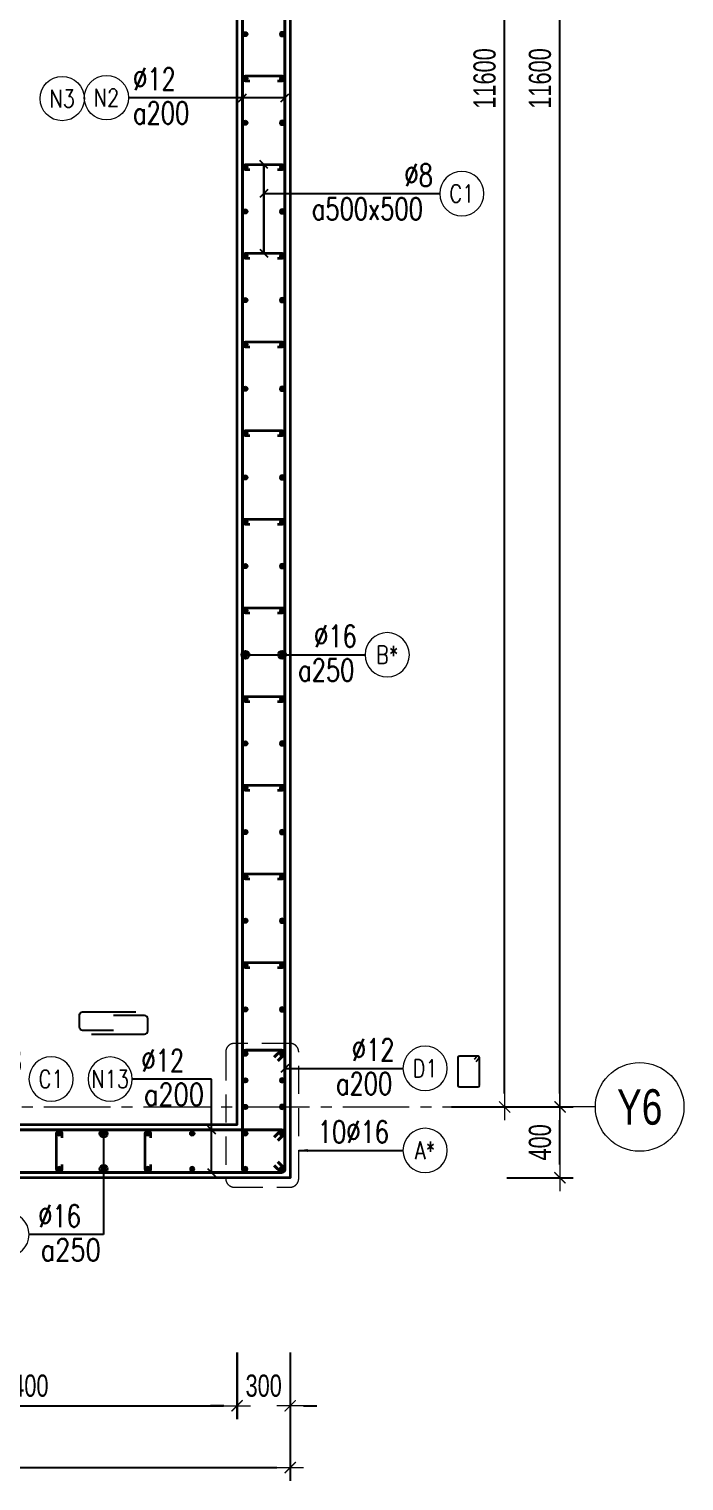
# Model space of a CAD drawing. Header units: millimetres. Extents: x 931337 to 1117500, y 19732 to 157199.
# Drawn here: x 1002599 to 1006296, y 102930 to 111118 of the extents above; entities that cross this region are included whole.
import ezdxf
from ezdxf.enums import TextEntityAlignment as Align

# ---------------------------------------------------------------- set-up
doc = ezdxf.new("R2010")
doc.units = ezdxf.units.MM
doc.header["$MEASUREMENT"] = 0
doc.linetypes.add('HIDDEN2', pattern=[4.7625, 3.175, -1.5875])
doc.linetypes.add('OF_Grid_1$0$CENTER2', pattern=[1.125, 0.75, -0.125, 0.125, -0.125])
doc.layers.get('0').update_dxf_attribs({"lineweight": 20})
doc.layers.get('Defpoints').update_dxf_attribs({"color": 151, "lineweight": 9})
for name, color, linetype, lineweight in [('KC-LEADER', 153, 'Continuous', 18), ('KC-THEP', 6, 'Continuous', 40), ('NDC_S_DIM', 1, 'Continuous', 15), ('NDC_S_HIDDEN', 8, 'HIDDEN2', 13), ('NDC_S_LEADER', 1, 'Continuous', 15), ('NDC_S_REBAR', 4, 'Continuous', 35), ('NDC_S_STIRRUP', 4, 'Continuous', 40), ('NDC_S_VN TEXT', 7, 'Continuous', 20), ('NDC_S_WALL', 6, 'Continuous', 35), ('OF_Grid_1$0$NDC_S_AXIS', 5, 'OF_Grid_1$0$CENTER2', 13), ('OF_Grid_1$0$NDC_S_SYMBOL', 1, 'Continuous', 15), ('OF_Grid_1$0$NDC_S_TEXT SYMBOL', 7, 'Continuous', 20)]:
    doc.layers.add(name, color=color, linetype=linetype, lineweight=lineweight)
doc.layers.add('Leader', color=6, linetype='Continuous')
doc.layers.add('Ligature', color=1, linetype='Continuous')
doc.styles.add('NDC_ARIAL', font='arial.ttf', dxfattribs={"width": 0.85})
doc.styles.add('NDC_DIM', font='', dxfattribs={"width": 0.75})
doc.styles.add('NDC_EN TXT', font='romans.shx', dxfattribs={"width": 0.8})
doc.styles.add('OF_Grid_1$0$NDC_ANNO', font='', dxfattribs={"width": 0.8})
doc.styles.get('NDC_DIM').set_extended_font_data('Dotum')
doc.styles.get('OF_Grid_1$0$NDC_ANNO').set_extended_font_data('Dotum')
doc.dimstyles.new('NDC_1-50', dxfattribs={"dimscale": 50, "dimtxt": 2.5, "dimasz": 1, "dimexe": 1.5, "dimexo": 0, "dimgap": 0.8, "dimtad": 1, "dimdec": 0, "dimdsep": 46, "dimtxsty": 'NDC_ARIAL', "dimblk": 'DIMMARK', "dimcen": 49999.938995, "dimdle": 1.5, "dimclrd": 1, "dimclre": 1, "dimclrt": 3, "dimadec": 0, "dimazin": 0, "dimtfac": 1, "dimtdec": 0, "dimtix": 1, "dimtmove": 2, "dimatfit": 3, "dimfxl": 1, "dimarcsym": 0})
doc.dimstyles.new('NDC_dim_30', dxfattribs={"dimscale": 30, "dimtxt": 2.5, "dimasz": 1.5, "dimexe": 1.5, "dimexo": 2.5, "dimgap": 1, "dimtad": 1, "dimdec": 0, "dimzin": 0, "dimdsep": 46, "dimtxsty": 'NDC_DIM', "dimblk": 'DIMMARK', "dimcen": 0.09, "dimdle": 1.2, "dimclrd": 1, "dimclre": 1, "dimclrt": 3, "dimadec": 0, "dimazin": 0, "dimtfac": 1, "dimtdec": 0, "dimtix": 1, "dimtofl": 0, "dimtmove": 0, "dimatfit": 3, "dimfxl": 6, "dimfxlon": 1, "dimtolj": 1, "dimtzin": 0, "dimarcsym": 0})
doc.dimstyles.new('NDC_dim_50', dxfattribs={"dimscale": 50, "dimtxt": 2.5, "dimasz": 1.5, "dimexe": 1.5, "dimexo": 2.5, "dimgap": 1, "dimtad": 1, "dimdec": 0, "dimzin": 0, "dimdsep": 46, "dimtxsty": 'NDC_DIM', "dimblk": 'DIMMARK', "dimcen": 0.09, "dimdle": 1.2, "dimclrd": 1, "dimclre": 1, "dimclrt": 3, "dimadec": 0, "dimazin": 0, "dimtfac": 1, "dimtdec": 0, "dimtix": 1, "dimtofl": 0, "dimtmove": 0, "dimatfit": 3, "dimfxl": 6, "dimfxlon": 1, "dimtolj": 1, "dimtzin": 0, "dimarcsym": 0})

# ---------------------------------------------------------------- blocks, each defined once
blk = doc.blocks.new('THEP')
at = {"layer": 'KC-LEADER', "color": 6}
blk.add_circle((0, 0), 14, dxfattribs=at)
at = {"layer": 'KC-THEP'}
for p, q in [((-14, 0), (14, 0)), ((9.9, 9.9), (-9.9, -9.9)), ((-9.9, 9.9), (9.9, -9.9)), ((0, 14), (0, -14))]:
    blk.add_line(p, q, dxfattribs=at)
blk = doc.blocks.new('DIMMARK')
at = {"layer": 'NDC_S_DIM', "color": 1}
blk.add_line((-1.5, 0), (1, 0), dxfattribs=at)
at = {"layer": 'NDC_S_DIM', "color": 2, "const_width": 0.1}
blk.add_lwpolyline([(-0.42, -0.42), (0.42, 0.42)], dxfattribs=at)
blk = doc.blocks.new('*U13')
blk.add_circle((-2.5, 0), 2.5)
at = {"layer": 'NDC_S_VN TEXT', "color": 3, "style": 'NDC_EN TXT', "width": 0.75}
blk.add_attdef('DK1', (0.5, 0.85), '', height=2.5, dxfattribs=at)
at = {"layer": 'NDC_S_VN TEXT', "color": 7, "style": 'NDC_EN TXT', "width": 0.8}
blk.add_attdef('SH2', text='', height=2, dxfattribs=at).set_placement((-2.5, 0), align=Align.MIDDLE)
blk = doc.blocks.new('*U10')
blk.add_circle((2.5, 0), 2.5)
at = {"layer": 'NDC_S_VN TEXT', "color": 3, "style": 'NDC_EN TXT'}
for tag, width, p in [('DK2', 0.75, (-0.85, 0.85)), ('KC2', 0.8, (-0.85, -2.97))]:
    blk.add_attdef(tag, text='', height=2.5, dxfattribs=dict(at, width=width)).set_placement(p, align=Align.RIGHT)
at = {"layer": 'NDC_S_VN TEXT', "color": 7, "style": 'NDC_EN TXT', "width": 0.8}
blk.add_attdef('SH3', text='', height=2, dxfattribs=at).set_placement((2.5, 0), align=Align.MIDDLE)
blk = doc.blocks.new('*U12')
blk.add_circle((-2.5, 0), 2.5)
at = {"layer": 'NDC_S_VN TEXT', "color": 3, "style": 'NDC_EN TXT', "width": 0.75}
for tag, p in [('DK1', (0.5, 0.85)), ('KC1', (0.5, -2.97))]:
    blk.add_attdef(tag, p, '', height=2.5, dxfattribs=at)
at = {"layer": 'NDC_S_VN TEXT', "color": 7, "style": 'NDC_EN TXT', "width": 0.8}
blk.add_attdef('SH2', text='', height=2, dxfattribs=at).set_placement((-2.5, 0), align=Align.MIDDLE)
blk = doc.blocks.new('A$C72321851')
at = {"layer": 'Ligature'}
for points in [[(-60.9, -129.3), (-60.9, 170.9, -0.414214), (-43.3, 188.5), (25.8, 188.5, -0.414214), (43.4, 170.9), (43.4, -4.3)], [(-39.7, -4.3), (-39.7, -179.5, 0.414214), (-22.1, -197.1), (47, -197.1, 0.414214), (64.6, -179.5), (64.6, 120.7)]]:
    blk.add_lwpolyline(points, format="xyb", dxfattribs=at)
blk = doc.blocks.new('*U11')
blk.add_circle((-2.5, 0), 2.5)
at = {"layer": 'NDC_S_VN TEXT', "color": 3, "style": 'NDC_EN TXT', "width": 0.75}
for tag, p in [('DK1', (0.5, 0.85)), ('KC1', (0.5, -2.97))]:
    blk.add_attdef(tag, p, '', height=2.5, dxfattribs=at)
at = {"layer": 'NDC_S_VN TEXT', "color": 7, "style": 'NDC_EN TXT', "width": 0.8}
blk.add_attdef('SH2', text='', height=2, dxfattribs=at).set_placement((-2.5, 0), align=Align.MIDDLE)
blk = doc.blocks.new('*U88')
at = {"layer": 'OF_Grid_1$0$NDC_S_SYMBOL'}
blk.add_line((-5, 0), (-9, 0), dxfattribs=at)
blk.add_circle((0, 0), 5, dxfattribs=at)
at = {"layer": 'OF_Grid_1$0$NDC_S_TEXT SYMBOL', "color": 7, "style": 'OF_Grid_1$0$NDC_ANNO', "width": 0.8}
blk.add_attdef('GRID', text='', height=4, rotation=90, dxfattribs=at).set_placement((0, 0), align=Align.MIDDLE)
blk = doc.blocks.new('*D246')
at = {"layer": 'Defpoints', "color": 0, "transparency": 16777216}
for p in [(1004072.4, 116639.1), (1005283.2, 116639.1), (1004072.4, 105039.1)]:
    blk.add_point(p, dxfattribs=at)
at = {"layer": 'NDC_S_DIM', "color": 1, "lineweight": -2, "transparency": 16777216}
for p, q in [((1004983.2, 116639.1), (1005358.2, 116639.1)), ((1005283.2, 105114.1), (1005283.2, 116564.1)), ((1004983.2, 105039.1), (1005358.2, 105039.1))]:
    blk.add_line(p, q, dxfattribs=at)
at = {"layer": 'NDC_S_DIM', "color": 1, "lineweight": -2, "transparency": 16777216, "xscale": 75, "yscale": 75, "zscale": 75}
for p, rotation in [((1005283.2, 116639.1), 90), ((1005283.2, 105039.1), 270)]:
    blk.add_blockref('DIMMARK', p, dxfattribs=dict(at, rotation=rotation))
at = {"layer": 'NDC_S_DIM', "color": 3, "transparency": 16777216, "insert": (1005170.6, 110839.1), "char_height": 125, "attachment_point": 5, "rotation": 90, "style": 'NDC_DIM'}
blk.add_mtext('\\A1;11600', dxfattribs=at)
blk = doc.blocks.new('*D247')
at = {"layer": 'Defpoints', "color": 0, "ltscale": 200, "transparency": 16777216}
for p in [(1004072.4, 105039.3), (1005595.8, 105039.3), (1004072.4, 104639.1)]:
    blk.add_point(p, dxfattribs=at)
at = {"layer": 'NDC_S_DIM', "color": 1, "lineweight": -2, "ltscale": 200, "transparency": 16777216}
for p, q in [((1005295.8, 105039.3), (1005670.8, 105039.3)), ((1005595.8, 104714.1), (1005595.8, 104964.3)), ((1005295.8, 104639.1), (1005670.8, 104639.1))]:
    blk.add_line(p, q, dxfattribs=at)
at = {"layer": 'NDC_S_DIM', "color": 1, "lineweight": -2, "ltscale": 200, "transparency": 16777216, "xscale": 75, "yscale": 75, "zscale": 75}
for p, rotation in [((1005595.8, 105039.3), 90), ((1005595.8, 104639.1), 270)]:
    blk.add_blockref('DIMMARK', p, dxfattribs=dict(at, rotation=rotation))
at = {"layer": 'NDC_S_DIM', "color": 3, "ltscale": 200, "transparency": 16777216, "insert": (1005483.2, 104839.2), "char_height": 125, "attachment_point": 5, "rotation": 90, "style": 'NDC_DIM'}
blk.add_mtext('\\A1;400', dxfattribs=at)
blk = doc.blocks.new('*D248')
at = {"layer": 'Defpoints', "color": 0, "ltscale": 200, "transparency": 16777216}
for p in [(1004072.4, 116639.1), (1005595.8, 116639.1), (1004072.4, 105039.3)]:
    blk.add_point(p, dxfattribs=at)
at = {"layer": 'NDC_S_DIM', "color": 1, "lineweight": -2, "ltscale": 200, "transparency": 16777216}
for p, q in [((1005295.8, 116639.1), (1005670.8, 116639.1)), ((1005595.8, 105114.3), (1005595.8, 116564.1)), ((1005295.8, 105039.3), (1005670.8, 105039.3))]:
    blk.add_line(p, q, dxfattribs=at)
at = {"layer": 'NDC_S_DIM', "color": 1, "lineweight": -2, "ltscale": 200, "transparency": 16777216, "xscale": 75, "yscale": 75, "zscale": 75}
for p, rotation in [((1005595.8, 116639.1), 90), ((1005595.8, 105039.3), 270)]:
    blk.add_blockref('DIMMARK', p, dxfattribs=dict(at, rotation=rotation))
at = {"layer": 'NDC_S_DIM', "color": 3, "ltscale": 200, "transparency": 16777216, "insert": (1005483.2, 110839.2), "char_height": 125, "attachment_point": 5, "rotation": 90, "style": 'NDC_DIM'}
blk.add_mtext('\\A1;11600', dxfattribs=at)
blk = doc.blocks.new('*D260')
at = {"layer": 'Defpoints', "color": 0, "ltscale": 200, "transparency": 16777216}
for p in [(1001372.6, 105139.1), (1003772.4, 104939.1), (1003772.4, 103353.8)]:
    blk.add_point(p, dxfattribs=at)
at = {"layer": 'NDC_S_DIM', "color": 1, "lineweight": -2, "ltscale": 200, "transparency": 16777216}
for p, q in [((1001372.6, 103653.8), (1001372.6, 103278.8)), ((1003772.4, 103653.8), (1003772.4, 103278.8)), ((1001447.6, 103353.8), (1003697.4, 103353.8))]:
    blk.add_line(p, q, dxfattribs=at)
at = {"layer": 'NDC_S_DIM', "color": 1, "lineweight": -2, "ltscale": 200, "transparency": 16777216, "xscale": 75, "yscale": 75, "zscale": 75, "rotation": 180}
blk.add_blockref('DIMMARK', (1001372.6, 103353.8), dxfattribs=at)
at = {"layer": 'NDC_S_DIM', "color": 1, "lineweight": -2, "ltscale": 200, "transparency": 16777216, "xscale": 75, "yscale": 75, "zscale": 75}
blk.add_blockref('DIMMARK', (1003772.4, 103353.8), dxfattribs=at)
at = {"layer": 'NDC_S_DIM', "color": 3, "ltscale": 200, "transparency": 16777216, "insert": (1002572.5, 103466.4), "char_height": 125, "attachment_point": 5, "style": 'NDC_DIM'}
blk.add_mtext('\\A1;2400', dxfattribs=at)
blk = doc.blocks.new('*D261')
at = {"layer": 'Defpoints', "color": 0, "ltscale": 200, "transparency": 16777216}
for p in [(1003773.4, 104939.1), (1004073.4, 104961.8), (1004073.4, 103353.8)]:
    blk.add_point(p, dxfattribs=at)
at = {"layer": 'NDC_S_DIM', "color": 1, "lineweight": -2, "ltscale": 200, "transparency": 16777216}
for p, q in [((1003773.4, 103653.8), (1003773.4, 103278.8)), ((1004073.4, 103653.8), (1004073.4, 103278.8)), ((1003698.4, 103353.8), (1003623.4, 103353.8)), ((1004148.4, 103353.8), (1004223.4, 103353.8))]:
    blk.add_line(p, q, dxfattribs=at)
at = {"layer": 'NDC_S_DIM', "color": 1, "lineweight": -2, "ltscale": 200, "transparency": 16777216, "xscale": 75, "yscale": 75, "zscale": 75}
blk.add_blockref('DIMMARK', (1003773.4, 103353.8), dxfattribs=at)
at = {"layer": 'NDC_S_DIM', "color": 1, "lineweight": -2, "ltscale": 200, "transparency": 16777216, "xscale": 75, "yscale": 75, "zscale": 75, "rotation": 180}
blk.add_blockref('DIMMARK', (1004073.4, 103353.8), dxfattribs=at)
at = {"layer": 'NDC_S_DIM', "color": 3, "ltscale": 200, "transparency": 16777216, "insert": (1003923.4, 103466.4), "char_height": 125, "attachment_point": 5, "style": 'NDC_DIM'}
blk.add_mtext('\\A1;300', dxfattribs=at)
blk = doc.blocks.new('*D262')
at = {"layer": 'Defpoints', "color": 0, "ltscale": 200, "transparency": 16777216}
for p in [(1004073.4, 104639.1), (998773.4, 103817.5), (1004073.4, 103004.7)]:
    blk.add_point(p, dxfattribs=at)
at = {"layer": 'NDC_S_DIM', "color": 1, "lineweight": -2, "ltscale": 200, "transparency": 16777216}
for p, q in [((998773.4, 103304.7), (998773.4, 102929.7)), ((1004073.4, 103304.7), (1004073.4, 102929.7)), ((998848.4, 103004.7), (1003998.4, 103004.7))]:
    blk.add_line(p, q, dxfattribs=at)
at = {"layer": 'NDC_S_DIM', "color": 1, "lineweight": -2, "ltscale": 200, "transparency": 16777216, "xscale": 75, "yscale": 75, "zscale": 75, "rotation": 180}
blk.add_blockref('DIMMARK', (998773.4, 103004.7), dxfattribs=at)
at = {"layer": 'NDC_S_DIM', "color": 1, "lineweight": -2, "ltscale": 200, "transparency": 16777216, "xscale": 75, "yscale": 75, "zscale": 75}
blk.add_blockref('DIMMARK', (1004073.4, 103004.7), dxfattribs=at)
at = {"layer": 'NDC_S_DIM', "color": 3, "ltscale": 200, "transparency": 16777216, "insert": (1001423.4, 103117.3), "char_height": 125, "attachment_point": 5, "style": 'NDC_DIM'}
blk.add_mtext('\\A1;5300', dxfattribs=at)

msp = doc.modelspace()

# ---------------------------------------------------------------- linework, layer by layer
msp.add_circle((1002786.113, 110725.563), 125)
at = {"layer": 'Ligature'}
msp.add_lwpolyline([(1005122.305, 105295.544), (1005138.271, 105311.51, 0.66817864), (1005132.497, 105325.449), (1005027.868, 105325.449, 0.41421356), (1005019.703, 105317.284), (1005019.704, 105160.176, 0.41421356), (1005027.868, 105152.011), (1005132.497, 105152.011, 0.41421356), (1005140.662, 105160.176), (1005140.662, 105317.284, 0.66817864), (1005126.724, 105323.057), (1005110.758, 105307.091)], format="xyb", dxfattribs=at)
at = {"layer": 'NDC_S_HIDDEN', "ltscale": 50}
msp.add_lwpolyline([(1004071.252, 105397.624), (1003758.993, 105397.624, 0.41421356), (1003708.993, 105347.624), (1003708.993, 104636.074, 0.41421356), (1003758.993, 104586.074), (1004071.252, 104586.074, 0.41421356), (1004121.252, 104636.074), (1004121.252, 105347.624, 0.41421356)], format="xyb", close=True, dxfattribs=at)
at = {"layer": 'NDC_S_REBAR'}
for points in [[(1003844.931, 110824.057), (1003819.931, 110824.057, -1), (1003819.931, 110854.057), (1004026.956, 110854.057, -1), (1004026.956, 110824.057), (1004001.956, 110824.057)], [(1003844.931, 110324.057), (1003819.931, 110324.057, -1), (1003819.931, 110354.057), (1004026.956, 110354.057, -1), (1004026.956, 110324.057), (1004001.956, 110324.057)], [(1003844.931, 109824.057), (1003819.931, 109824.057, -1), (1003819.931, 109854.057), (1004026.956, 109854.057, -1), (1004026.956, 109824.057), (1004001.956, 109824.057)], [(1003844.931, 109324.057), (1003819.931, 109324.057, -1), (1003819.931, 109354.057), (1004026.956, 109354.057, -1), (1004026.956, 109324.057), (1004001.956, 109324.057)], [(1003844.931, 108824.057), (1003819.931, 108824.057, -1), (1003819.931, 108854.057), (1004026.956, 108854.057, -1), (1004026.956, 108824.057), (1004001.956, 108824.057)], [(1003844.931, 108324.057), (1003819.931, 108324.057, -1), (1003819.931, 108354.057), (1004026.956, 108354.057, -1), (1004026.956, 108324.057), (1004001.956, 108324.057)], [(1003844.931, 107824.057), (1003819.931, 107824.057, -1), (1003819.931, 107854.057), (1004026.956, 107854.057, -1), (1004026.956, 107824.057), (1004001.956, 107824.057)], [(1003844.931, 107324.057), (1003819.931, 107324.057, -1), (1003819.931, 107354.057), (1004026.956, 107354.057, -1), (1004026.956, 107324.057), (1004001.956, 107324.057)], [(1003844.931, 106824.057), (1003819.931, 106824.057, -1), (1003819.931, 106854.057), (1004026.956, 106854.057, -1), (1004026.956, 106824.057), (1004001.956, 106824.057)], [(1003844.931, 106324.057), (1003819.931, 106324.057, -1), (1003819.931, 106354.057), (1004026.956, 106354.057, -1), (1004026.956, 106324.057), (1004001.956, 106324.057)], [(1003844.931, 105824.057), (1003819.931, 105824.057, -1), (1003819.931, 105854.057), (1004026.956, 105854.057, -1), (1004026.956, 105824.057), (1004001.956, 105824.057)], [(1002784.931, 104714.057), (1002784.931, 104689.057, -1), (1002754.931, 104689.057), (1002754.931, 104889.057, -1), (1002784.931, 104889.057), (1002784.931, 104864.057)], [(1003284.931, 104714.057), (1003284.931, 104689.057, -1), (1003254.931, 104689.057), (1003254.931, 104889.057, -1), (1003284.931, 104889.057), (1003284.931, 104864.057)]]:
    msp.add_lwpolyline(points, format="xyb", dxfattribs=at)
at = {"layer": 'NDC_S_STIRRUP'}
for points in [[(1004003.443, 104729.057), (1004043.443, 104689.057, -0.41421356), (1004023.443, 104669.057), (1003823.443, 104669.057, -0.41421356), (1003803.443, 104689.057), (1003803.443, 116989.057, -0.41421356), (1003823.443, 117009.057), (1004023.443, 117009.057, -0.41421356), (1004043.443, 116989.057), (1004043.443, 104689.057, -0.41421356), (1004023.443, 104669.057), (1003983.443, 104709.057)], [(1004003.443, 105299.057), (1004043.443, 105339.057, 0.41421356), (1004023.443, 105359.057), (1003823.443, 105359.057, 0.41421356), (1003803.443, 105339.057), (1003803.443, 104689.057, 0.41421356), (1003823.443, 104669.057), (1004023.443, 104669.057, 0.41421356), (1004043.443, 104689.057), (1004043.443, 105339.057, 0.41421356), (1004023.443, 105359.057), (1003983.443, 105319.057)], [(1003983.443, 104869.057), (1004023.443, 104909.057, -0.41421356), (1004043.443, 104889.057), (1004043.443, 104689.057, -0.41421356), (1004023.443, 104669.057), (1000923.443, 104669.057, -0.41421356), (1000903.443, 104689.057), (1000903.443, 104889.057, -0.41435759), (1000923.443, 104909.057), (1004023.443, 104909.057, -0.41421356), (1004043.443, 104889.057), (1004003.443, 104849.057)]]:
    msp.add_lwpolyline(points, format="xyb", dxfattribs=at)
at = {"layer": 'NDC_S_WALL'}
msp.add_lwpolyline([(1001373.443, 117039.057), (1002023.443, 117039.057), (1002023.443, 116739.057), (1001373.443, 116739.057), (1001373.443, 104939.057), (1003773.443, 104939.057), (1003773.443, 116739.057), (1003123.443, 116739.057), (1003123.443, 117039.057), (1004073.443, 117039.057), (1004073.443, 104639.057), (1001373.443, 104639.057), (991672.644, 104639.057)], dxfattribs=at)
at = {"layer": 'OF_Grid_1$0$NDC_S_AXIS', "ltscale": 500}
msp.add_line((989745.464, 105039.057), (1005595.789, 105039.057), dxfattribs=at)

# ---------------------------------------------------------------- block references
at = {"layer": 'KC-THEP'}
for p, rotation in [((1003819.931, 111089.057), 189.6685644363809), ((1003819.931, 110839.057), 189.6685644363809), ((1003819.931, 110589.057), 189.6685644363809), ((1003819.931, 110339.057), 189.6685644363809), ((1003819.931, 110089.057), 189.6685644363809), ((1003819.931, 109839.057), 189.6685644363809), ((1003819.931, 109589.057), 189.6685644363809), ((1003819.931, 109339.057), 189.6685644363809), ((1003819.931, 109089.057), 189.6685644363809), ((1003819.931, 108839.057), 189.6685644363809), ((1003819.931, 108589.057), 189.6685644363809), ((1003819.931, 108339.057), 189.6685644363809), ((1003819.931, 108089.057), 189.6685644363809), ((1003819.931, 107839.057), 189.6685644363809), ((1003819.931, 107589.057), 189.6685644363809), ((1003819.931, 107339.057), 189.6685644363809), ((1003819.931, 107089.057), 189.6685644363809), ((1003819.931, 106839.057), 189.6685644363809), ((1003819.931, 106589.057), 189.6685644363809), ((1003819.931, 106339.057), 189.6685644363809), ((1003819.931, 106089.057), 189.6685644363809), ((1003819.931, 105839.057), 189.6685644363809), ((1003819.931, 105589.057), 189.6685644363809), ((1003819.931, 105339.057), 189.6685644363809), ((1003819.931, 105189.057), 189.6685644363809), ((1003819.931, 105039.057), 189.6685644363809), ((1002769.931, 104889.057), 189.6685644363809), ((1003019.931, 104889.057), 189.6685644363809), ((1003269.931, 104889.057), 189.6685644363809), ((1003519.931, 104889.057), 189.6685644363809), ((1003819.931, 104889.057), 189.6685644363809), ((1004026.956, 104689.057), 9.66856443638095)]:
    msp.add_blockref('THEP', p, dxfattribs=dict(at, rotation=rotation))
at = {"layer": 'KC-THEP', "xscale": -1}
for p, rotation in [((1004026.956, 111089.057), 170.331435563619), ((1004026.956, 110839.057), 170.331435563619), ((1004026.956, 110589.057), 170.331435563619), ((1004026.956, 110339.057), 170.331435563619), ((1004026.956, 110089.057), 170.331435563619), ((1004026.956, 109839.057), 170.331435563619), ((1004026.956, 109589.057), 170.331435563619), ((1004026.956, 109339.057), 170.331435563619), ((1004026.956, 109089.057), 170.331435563619), ((1004026.956, 108839.057), 170.331435563619), ((1004026.956, 108589.057), 170.331435563619), ((1004026.956, 108339.057), 170.331435563619), ((1004026.956, 108089.057), 170.331435563619), ((1004026.956, 107839.057), 170.331435563619), ((1004026.956, 107589.057), 170.331435563619), ((1004026.956, 107339.057), 170.331435563619), ((1004026.956, 107089.057), 170.331435563619), ((1004026.956, 106839.057), 170.331435563619), ((1004026.956, 106589.057), 170.331435563619), ((1004026.956, 106339.057), 170.331435563619), ((1004026.956, 106089.057), 170.331435563619), ((1004026.956, 105839.057), 170.331435563619), ((1004026.956, 105589.057), 170.331435563619), ((1004026.956, 105339.057), 170.331435563619), ((1004026.956, 105189.057), 170.331435563619), ((1004026.956, 105039.057), 170.331435563619), ((1004026.956, 104889.057), 170.331435563619), ((1002769.931, 104689.057), 350.3314355636191), ((1003019.931, 104689.057), 350.3314355636191), ((1003269.931, 104689.057), 350.3314355636191), ((1003519.931, 104689.057), 350.3314355636191), ((1003819.931, 104689.057), 350.3314355636191)]:
    msp.add_blockref('THEP', p, dxfattribs=dict(at, rotation=rotation))
at = {"layer": 'Leader', "xscale": -1, "rotation": 270.0000000000001}
msp.add_blockref('A$C72321851', (1003080.579, 105510.731), dxfattribs=at)
at = {"layer": 'NDC_S_VN TEXT', "xscale": 50, "yscale": 50, "zscale": 50}
msp.add_blockref('*U11', (1003161.056, 110730.731), dxfattribs=at).add_auto_attribs({'SH2': 'N2', 'DK1': '%%C12', 'KC1': 'a200'})
at = {"layer": 'NDC_S_VN TEXT'}
ref = msp.add_blockref('*U12', (1004916.757, 110189.696), dxfattribs=dict(at, xscale=-50, yscale=50, zscale=50))
ref.add_attrib('SH2', 'C1', dxfattribs={"color": 7, "height": 100, "style": 'NDC_EN TXT', "width": 0.8}).set_placement((1005041.757, 110189.696), align=Align.MIDDLE)
ref.add_attrib('DK1', '%%c8', (1004717.649, 110231.971), dxfattribs={"color": 3, "height": 125, "style": 'NDC_EN TXT', "width": 0.75})
ref.add_attrib('KC1', 'a500x500', (1004195.328, 110041.068), dxfattribs={"color": 3, "height": 125, "style": 'NDC_EN TXT', "width": 0.75})
ref = msp.add_blockref('*U11', (1004495.902, 107589.057), dxfattribs=dict(at, xscale=-50, yscale=50, zscale=50))
ref.add_attrib('SH2', 'B*', dxfattribs={"color": 7, "height": 100, "style": 'NDC_EN TXT', "width": 0.8}).set_placement((1004620.902, 107589.057), align=Align.MIDDLE)
ref.add_attrib('DK1', '%%C16', (1004207.509, 107631.333), dxfattribs={"color": 3, "height": 125, "style": 'NDC_EN TXT', "width": 0.75})
ref.add_attrib('KC1', 'a250', (1004118.224, 107440.43), dxfattribs={"color": 3, "height": 125, "style": 'NDC_EN TXT', "width": 0.75})
ref = msp.add_blockref('*U11', (1004709.38, 105256.546), dxfattribs=dict(at, xscale=-50, yscale=50, zscale=50))
ref.add_attrib('SH2', 'D1', dxfattribs={"color": 7, "height": 100, "style": 'NDC_EN TXT', "width": 0.8}).set_placement((1004834.38, 105256.546), align=Align.MIDDLE)
ref.add_attrib('DK1', '%%C12', (1004420.988, 105298.821), dxfattribs={"color": 3, "height": 125, "style": 'NDC_EN TXT', "width": 0.75})
ref.add_attrib('KC1', 'a200', (1004331.702, 105107.918), dxfattribs={"color": 3, "height": 125, "style": 'NDC_EN TXT', "width": 0.75})
ref = msp.add_blockref('*U12', (1002598.392, 105196.55), dxfattribs=dict(at, xscale=-50, yscale=50, zscale=50))
ref.add_attrib('SH2', 'C1', dxfattribs={"color": 7, "height": 100, "style": 'NDC_EN TXT', "width": 0.8}).set_placement((1002723.392, 105196.55), align=Align.MIDDLE)
ref.add_attrib('DK1', '%%c8', (1002399.285, 105238.826), dxfattribs={"color": 3, "height": 125, "style": 'NDC_EN TXT', "width": 0.75})
ref.add_attrib('KC1', 'a500x500', (1001876.964, 105047.923), dxfattribs={"color": 3, "height": 125, "style": 'NDC_EN TXT', "width": 0.75})
ref = msp.add_blockref('*U10', (1003182, 105195.905), dxfattribs=dict(at, xscale=-50, yscale=50, zscale=50))
ref.add_attrib('SH3', 'N13', dxfattribs={"color": 7, "height": 100, "style": 'NDC_EN TXT', "width": 0.8}).set_placement((1003057, 105195.905), align=Align.MIDDLE)
ref.add_attrib('DK2', '%%C12', dxfattribs={"color": 3, "height": 125, "style": 'NDC_EN TXT', "width": 0.75}).set_placement((1003474.5, 105238.181), align=Align.RIGHT)
ref.add_attrib('KC2', 'a200', dxfattribs={"color": 3, "height": 125, "style": 'NDC_EN TXT', "width": 0.8}).set_placement((1003586.405, 105047.278), align=Align.RIGHT)
ref = msp.add_blockref('*U13', (1004709.38, 104793.655), dxfattribs=dict(at, xscale=-50, yscale=50, zscale=50))
ref.add_attrib('SH2', 'A*', dxfattribs={"color": 7, "height": 100, "style": 'NDC_EN TXT', "width": 0.8}).set_placement((1004834.38, 104793.655), align=Align.MIDDLE)
ref.add_attrib('DK1', '10%%C16', (1004229.023, 104835.93), dxfattribs={"color": 3, "height": 125, "style": 'NDC_EN TXT', "width": 0.75})
ref = msp.add_blockref('*U10', (1002599.32, 104319.345), dxfattribs=dict(at, xscale=-50, yscale=50, zscale=50))
ref.add_attrib('SH3', 'B*', dxfattribs={"color": 7, "height": 100, "style": 'NDC_EN TXT', "width": 0.8}).set_placement((1002474.32, 104319.345), align=Align.MIDDLE)
ref.add_attrib('DK2', '%%C16', dxfattribs={"color": 3, "height": 125, "style": 'NDC_EN TXT', "width": 0.75}).set_placement((1002891.82, 104361.62), align=Align.RIGHT)
ref.add_attrib('KC2', 'a250', dxfattribs={"color": 3, "height": 125, "style": 'NDC_EN TXT', "width": 0.8}).set_placement((1003003.725, 104170.718), align=Align.RIGHT)
at = {"layer": 'OF_Grid_1$0$NDC_S_AXIS'}
ref = msp.add_blockref('*U88', (1006045.789, 105039.057), dxfattribs=dict(at, xscale=50, yscale=50, zscale=50))
ref.add_attrib('GRID', 'Y6', dxfattribs={"layer": 'OF_Grid_1$0$NDC_S_TEXT SYMBOL', "color": 7, "height": 200, "style": 'OF_Grid_1$0$NDC_ANNO', "width": 0.8}).set_placement((1006045.789, 105039.057), align=Align.MIDDLE)

# ---------------------------------------------------------------- texts
at = {"layer": 'NDC_S_VN TEXT', "color": 7, "style": 'NDC_EN TXT', "width": 0.8}
msp.add_attdef('N3', text='3', height=100, dxfattribs=at).set_placement((1002786.113, 110725.563), align=Align.MIDDLE)

# ---------------------------------------------------------------- dimensions: what is measured, and where the dimension line sits
at = {"layer": 'NDC_S_DIM'}
dim = msp.add_linear_dim(base=(1005283.193, 116639.057), p1=(1004072.443, 105039.057), p2=(1004072.443, 116639.057), angle=90, dimstyle='NDC_dim_50', override={"dimtmove": 1}, dxfattribs=at)
dim.commit()
dim.dimension.update_dxf_attribs({"geometry": '*D246', "text_midpoint": (1005170.608, 110839.057)})
at = {"layer": 'NDC_S_DIM', "ltscale": 200}
for base, p1, p2, angle, picture, middle in [((1005595.789, 116639.057), (1004072.443, 105039.311), (1004072.443, 116639.057), 90, '*D248', (1005483.204, 110839.184)), ((1003772.443, 103353.837), (1001372.644, 105139.057), (1003772.443, 104939.057), 180, '*D260', (1002572.544, 103466.422)), ((1004073.443, 103353.837), (1003773.443, 104939.057), (1004073.443, 104961.815), 180, '*D261', (1003923.443, 103466.422)), ((1004073.443, 103004.688), (998773.443, 103817.493), (1004073.443, 104639.057), 180, '*D262', (1001423.443, 103117.272))]:
    dim = msp.add_linear_dim(base=base, p1=p1, p2=p2, angle=angle, dimstyle='NDC_dim_50', override={"dimtmove": 1}, dxfattribs=at)
    dim.commit()
    dim.dimension.update_dxf_attribs({"geometry": picture, "text_midpoint": middle})
dim = msp.add_linear_dim(base=(1005595.789, 105039.311), p1=(1004072.443, 104639.057), p2=(1004072.443, 105039.311), angle=90, dimstyle='NDC_dim_50', dxfattribs=at)
dim.commit()
dim.dimension.update_dxf_attribs({"geometry": '*D247', "text_midpoint": (1005483.204, 104839.184)})

# ---------------------------------------------------------------- leaders
at = {"layer": 'NDC_S_LEADER'}
for points, override in [([(1004043.443, 110730.55), (1003161.056, 110730.55)], {"dimtad": 0, "dimldrblk": 'Oblique'}), ([(1003803.443, 110730.55), (1003161.056, 110730.55)], {"dimtad": 0, "dimldrblk": 'Oblique'}), ([(1003923.443, 110354.057), (1003923.443, 109854.057)], {"dimtad": 0, "dimldrblk": 'Oblique'}), ([(1003923.443, 109854.057), (1003923.443, 110354.057)], {"dimtad": 0, "dimldrblk": 'Oblique'}), ([(1003923.443, 110189.695), (1004916.757, 110189.695)], {"dimtad": 0, "dimldrblk": 'Oblique'}), ([(1003819.931, 107589.057), (1004495.902, 107589.057)], {"dimtad": 0, "dimldrblk": 'Origin'}), ([(1004026.956, 107589.057), (1004495.902, 107589.057)], {"dimtad": 0, "dimldrblk": 'Origin'}), ([(1004043.443, 105256.546), (1004711.455, 105256.546)], {"dimtad": 0, "dimldrblk": 'Oblique'}), ([(1003629.436, 104669.057), (1003629.436, 105195.724), (1003182, 105195.724)], {"dimgap": 1, "dimtad": 0, "dimldrblk": 'Oblique'}), ([(1003629.436, 104909.057), (1003629.436, 105195.724), (1003182, 105195.724)], {"dimtad": 0, "dimldrblk": 'Oblique'}), ([(1003019.931, 104889.057), (1003019.931, 104319.164), (1002599.32, 104319.164)], {"dimgap": 1, "dimtad": 0, "dimldrblk": 'Origin'}), ([(1003019.931, 104689.057), (1003019.931, 104319.164), (1002599.32, 104319.164)], {"dimgap": 1, "dimtad": 0, "dimldrblk": 'Origin'})]:
    msp.add_leader(points, dimstyle='NDC_dim_30', override=override, dxfattribs=at)
msp.add_leader([(1004121.252, 104793.655), (1004709.38, 104793.655)], dimstyle='NDC_1-50', dxfattribs=at)

doc.saveas('drawing.dxf')
